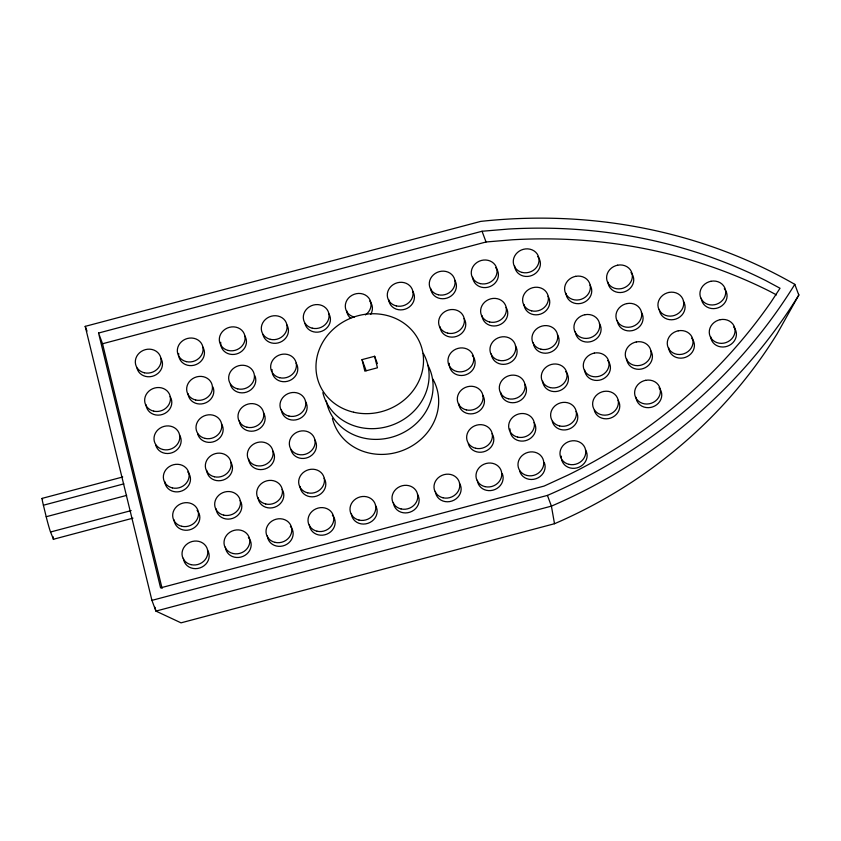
<?xml version="1.0" encoding="UTF-8"?>
<svg xmlns="http://www.w3.org/2000/svg" width="841" height="841" viewBox="0 0 841 841"><rect width="100%" height="100%" fill="white"/><g stroke="black" fill="none" stroke-linecap="round" stroke-linejoin="round"><path stroke-width="1.26" d="M85.225 326.361L480.726 221.393A513.578 465.84 -20.4 0 1 794.808 284.353L798.803 295.075L777.147 333.772A460.984 418.124 -20.4 0 1 554.503 523.722L181.036 622.845L155.911 611.092L151.927 600.369L85.225 326.361L87.001 331.123M98.555 333.036L482.051 231.254L508.385 229.057A502.708 455.98 -20.4 0 1 765.972 280.684L780.038 288.253L771.134 301.866A501.32 454.718 -20.4 0 1 568.243 474.965L544.095 486.077L160.578 587.859L98.555 333.036L102.539 343.759L162.092 588.395M102.539 343.759L486.045 241.987L512.369 239.78A502.708 455.98 -20.4 0 1 769.967 291.417L776.453 294.907M374.644 356.279L377.441 367.79L364.847 371.133L362.04 359.622L374.644 356.279L377.357 363.575M42.071 498.387L122.723 476.984M53.582 539.48L50.534 532.006A11.963 0.536 75.1 0 1 46.202 516.731L43.406 505.22L123.858 483.869M46.202 516.731L126.665 495.381M50.534 532.006L131.164 510.603M53.246 539.312L132.962 518.161M151.927 600.369L547.428 495.402A512.201 464.589 -20.4 0 0 794.808 284.353M798.593 294.224L798.803 295.075A512.201 464.589 -20.4 0 1 551.412 506.135L155.911 611.092L154.975 607.276M482.051 231.254L486.045 241.987M547.428 495.402L551.412 506.135L554.503 523.722M362.04 359.622L366.161 370.692M53.015 536.674L53.467 538.787M454.739 280.179A13.046 11.837 -20.4 0 1 447.265 297.998A13.046 11.837 -20.4 0 1 430.655 288.358M495.654 267.617A13.046 11.837 -20.4 0 1 490.177 286.508A13.046 11.837 -20.4 0 1 472.653 277.215M537.651 256.473A13.046 11.837 -20.4 0 1 532.164 275.364A13.046 11.837 -20.4 0 1 514.639 266.071M590.067 285.12A13.046 11.837 -20.4 0 1 582.592 302.939L580.711 303.443A13.046 11.837 -20.4 0 1 565.982 293.299M464.085 318.56A13.046 11.837 -20.4 0 1 456.61 336.379A13.046 11.837 -20.4 0 1 440.001 326.739M506.082 307.417A13.046 11.837 -20.4 0 1 498.597 325.236A13.046 11.837 -20.4 0 1 481.988 315.596M472.348 355.512A13.046 11.837 -20.4 0 1 465.946 374.75L464.064 375.254A13.046 11.837 -20.4 0 1 449.346 363.323M599.412 323.501A13.046 11.837 -20.4 0 1 591.927 341.32L590.046 341.814A13.046 11.837 -20.4 0 1 575.318 331.68M515.417 345.788A13.046 11.837 -20.4 0 1 507.943 363.606A13.046 11.837 -20.4 0 1 491.333 353.966M482.766 395.312A13.046 11.837 -20.4 0 1 475.291 413.131A13.046 11.837 -20.4 0 1 458.681 403.491M607.675 360.453A13.046 11.837 -20.4 0 1 601.273 379.69L599.391 380.195A13.046 11.837 -20.4 0 1 584.663 370.051M524.763 384.169A13.046 11.837 -20.4 0 1 517.289 401.987A13.046 11.837 -20.4 0 1 500.668 392.348M565.678 371.596A13.046 11.837 -20.4 0 1 560.19 390.497A13.046 11.837 -20.4 0 1 542.666 381.194M492.111 433.683A13.046 11.837 -20.4 0 1 485.541 451.165A13.046 11.837 -20.4 0 1 468.3 443.617M534.098 422.539A13.046 11.837 -20.4 0 1 527.538 440.011A13.046 11.837 -20.4 0 1 510.287 432.474M510.014 430.718A13.046 11.837 -20.4 0 1 510.024 428.931M585.441 449.777A13.046 11.837 -20.4 0 1 578.871 467.249A13.046 11.837 -20.4 0 1 561.63 459.701M561.346 457.946A13.046 11.837 -20.4 0 1 561.357 456.158M502.277 473.63A13.046 11.837 -20.4 0 1 493.036 490.166A13.046 11.837 -20.4 0 1 477.362 480.243M544.274 462.487A13.046 11.837 -20.4 0 1 535.969 478.739A13.046 11.837 -20.4 0 1 519.633 470.844M576.096 411.396A13.046 11.837 -20.4 0 1 569.536 428.868A13.046 11.837 -20.4 0 1 552.285 421.33M650.745 350.729A13.046 11.837 -20.4 0 1 643.27 368.547L641.378 369.052A13.046 11.837 -20.4 0 1 626.65 358.907M659.008 387.69A13.046 11.837 -20.4 0 1 652.605 406.928L650.724 407.422A13.046 11.837 -20.4 0 1 635.996 397.288M641.399 312.358A13.046 11.837 -20.4 0 1 633.925 330.177L632.043 330.671A13.046 11.837 -20.4 0 1 617.315 320.537M630.981 272.558A13.046 11.837 -20.4 0 1 624.579 291.795L622.697 292.3A13.046 11.837 -20.4 0 1 607.969 282.155M691.659 338.166A13.046 11.837 -20.4 0 1 685.257 357.404L683.376 357.909A13.046 11.837 -20.4 0 1 668.648 347.764M724.311 288.642A13.046 11.837 -20.4 0 1 717.909 307.88L716.027 308.384A13.046 11.837 -20.4 0 1 701.299 298.24M733.657 327.023A13.046 11.837 -20.4 0 1 727.255 346.261L725.373 346.755A13.046 11.837 -20.4 0 1 710.645 336.621M683.397 301.204A13.046 11.837 -20.4 0 1 675.922 319.033L674.04 319.527A13.046 11.837 -20.4 0 1 659.312 309.383M272.799 451.039A13.046 11.837 -20.4 0 1 265.314 468.858A13.046 11.837 -20.4 0 1 248.705 459.218M187.732 471.906A13.046 11.837 -20.4 0 1 182.245 490.797A13.046 11.837 -20.4 0 1 164.72 481.504M290.397 526.371A13.046 11.837 -20.4 0 1 284.91 545.262A13.046 11.837 -20.4 0 1 267.385 535.969M221.456 423.801A13.046 11.837 -20.4 0 1 214.897 441.283A13.046 11.837 -20.4 0 1 197.646 433.735M254.939 375.853A13.046 11.837 -20.4 0 1 246.634 392.106A13.046 11.837 -20.4 0 1 230.308 384.211M197.067 510.277A13.046 11.837 -20.4 0 1 191.58 529.178A13.046 11.837 -20.4 0 1 174.066 519.875M179.469 434.944A13.046 11.837 -20.4 0 1 171.995 452.763L170.103 453.267A13.046 11.837 -20.4 0 1 155.659 444.878M202.776 347.049A13.046 11.837 -20.4 0 1 196.216 364.521A13.046 11.837 -20.4 0 1 178.965 356.983M178.691 355.228A13.046 11.837 -20.4 0 1 178.702 353.441M160.789 358.192A13.046 11.837 -20.4 0 1 154.218 375.675A13.046 11.837 -20.4 0 1 136.978 368.127M248.41 537.515A13.046 11.837 -20.4 0 1 242.923 556.406A13.046 11.837 -20.4 0 1 225.399 547.113M263.454 412.658A13.046 11.837 -20.4 0 1 255.979 430.476A13.046 11.837 -20.4 0 1 239.37 420.836M282.134 489.409A13.046 11.837 -20.4 0 1 274.66 507.228A13.046 11.837 -20.4 0 1 258.05 497.588M207.485 550.077A13.046 11.837 -20.4 0 1 200.011 567.896A13.046 11.837 -20.4 0 1 183.401 558.256M212.952 386.997A13.046 11.837 -20.4 0 1 203.711 403.533A13.046 11.837 -20.4 0 1 188.027 393.609M244.773 335.906A13.046 11.837 -20.4 0 1 236.363 354.008A13.046 11.837 -20.4 0 1 220.699 342.298M240.148 500.553A13.046 11.837 -20.4 0 1 232.663 518.371A13.046 11.837 -20.4 0 1 216.053 508.731M170.124 396.574A13.046 11.837 -20.4 0 1 162.649 414.392A13.046 11.837 -20.4 0 1 146.04 404.752M332.395 515.218A13.046 11.837 -20.4 0 1 326.907 534.119A13.046 11.837 -20.4 0 1 309.383 524.816M324.132 478.266A13.046 11.837 -20.4 0 1 316.658 496.085A13.046 11.837 -20.4 0 1 300.048 486.445M296.106 363.133A13.046 11.837 -20.4 0 1 289.546 380.616A13.046 11.837 -20.4 0 1 272.295 373.068M272.021 371.312A13.046 11.837 -20.4 0 1 272.032 369.525M314.786 439.885A13.046 11.837 -20.4 0 1 308.226 457.367A13.046 11.837 -20.4 0 1 290.975 449.819M286.77 324.763A13.046 11.837 -20.4 0 1 280.2 342.234A13.046 11.837 -20.4 0 1 262.96 334.697M305.451 401.514A13.046 11.837 -20.4 0 1 297.977 419.333A13.046 11.837 -20.4 0 1 281.357 409.693M459.459 483.207A13.046 11.837 -20.4 0 1 451.974 501.026A13.046 11.837 -20.4 0 1 435.365 491.386M417.462 494.35A13.046 11.837 -20.4 0 1 409.988 512.169A13.046 11.837 -20.4 0 1 393.367 502.529M375.464 505.494A13.046 11.837 -20.4 0 1 367.99 523.312A13.046 11.837 -20.4 0 1 351.38 513.672M328.757 313.619A13.046 11.837 -20.4 0 1 322.198 331.091A13.046 11.837 -20.4 0 1 304.947 323.554M412.752 291.322A13.046 11.837 -20.4 0 1 405.267 309.141A13.046 11.837 -20.4 0 1 388.658 299.501M354.313 317.057A13.046 11.837 -20.4 0 1 347.049 300.037A13.046 11.837 -20.4 0 1 367.012 296.169A13.046 11.837 -20.4 0 1 365.393 314.912M369.672 301.057A13.046 11.837 -20.4 0 1 370.681 314.439M350.708 318.308A13.046 11.837 -20.4 0 1 346.671 310.655M548.069 296.263A13.046 11.837 -20.4 0 1 540.595 314.082A13.046 11.837 -20.4 0 1 523.985 304.442M618.093 400.253A13.046 11.837 -20.4 0 1 610.608 418.072L608.726 418.566A13.046 11.837 -20.4 0 1 594.282 410.187M432.842 379.039A54.36 49.314 -20.4 0 1 403.07 450.313A54.36 49.314 -20.4 0 1 332.416 418.397M557.415 334.644A13.046 11.837 -20.4 0 1 549.94 352.463A13.046 11.837 -20.4 0 1 533.32 342.823M230.802 462.182A13.046 11.837 -20.4 0 1 223.328 480.001A13.046 11.837 -20.4 0 1 206.718 470.361M423.265 353.304A54.36 49.314 -20.4 0 1 393.493 424.568A54.36 49.314 -20.4 0 1 322.839 392.652M427.859 365.11A54.36 49.314 -20.4 0 1 395.564 436.006A54.36 49.314 -20.4 0 1 326.308 400.957M43.406 505.22A11.963 0.536 75.1 0 1 42.586 499.386M575.643 276.332L573.762 276.836A13.046 11.837 -20.4 0 0 564.9 291.406A13.046 11.837 -20.4 0 0 579.354 299.795L581.236 299.291A13.046 11.837 -20.4 0 0 590.098 284.721A13.046 11.837 -20.4 0 0 575.643 276.332M617.641 265.188L615.759 265.693A13.046 11.837 -20.4 0 0 606.897 280.263A13.046 11.837 -20.4 0 0 621.341 288.652L623.223 288.148A13.046 11.837 -20.4 0 0 632.085 273.577A13.046 11.837 -20.4 0 0 617.641 265.188M584.989 314.713L583.107 315.207A13.046 11.837 -20.4 0 0 574.235 329.788A13.046 11.837 -20.4 0 0 588.689 338.166L590.571 337.672A13.046 11.837 -20.4 0 0 599.433 323.102A13.046 11.837 -20.4 0 0 584.989 314.713M626.976 303.569L625.094 304.064A13.046 11.837 -20.4 0 0 616.232 318.634A13.046 11.837 -20.4 0 0 630.687 327.023L632.569 326.529A13.046 11.837 -20.4 0 0 641.431 311.948A13.046 11.837 -20.4 0 0 626.976 303.569M668.973 292.416L667.092 292.92A13.046 11.837 -20.4 0 0 658.23 307.491A13.046 11.837 -20.4 0 0 672.684 315.88L674.566 315.386A13.046 11.837 -20.4 0 0 683.428 300.805A13.046 11.837 -20.4 0 0 668.973 292.416M710.971 281.272L709.089 281.777A13.046 11.837 -20.4 0 0 700.227 296.347A13.046 11.837 -20.4 0 0 714.671 304.736L716.553 304.232A13.046 11.837 -20.4 0 0 725.415 289.661A13.046 11.837 -20.4 0 0 710.971 281.272M594.324 353.083L592.442 353.588A13.046 11.837 -20.4 0 0 583.58 368.158A13.046 11.837 -20.4 0 0 598.035 376.547L599.917 376.043A13.046 11.837 -20.4 0 0 608.779 361.472A13.046 11.837 -20.4 0 0 594.324 353.083M636.322 341.94L634.44 342.445A13.046 11.837 -20.4 0 0 625.578 357.015A13.046 11.837 -20.4 0 0 640.022 365.404L641.914 364.899A13.046 11.837 -20.4 0 0 650.776 350.329A13.046 11.837 -20.4 0 0 636.322 341.94M678.319 330.797L676.427 331.291A13.046 11.837 -20.4 0 0 667.565 345.872A13.046 11.837 -20.4 0 0 682.019 354.261L683.901 353.756A13.046 11.837 -20.4 0 0 692.763 339.186A13.046 11.837 -20.4 0 0 678.319 330.797M720.306 319.654L718.424 320.148A13.046 11.837 -20.4 0 0 709.562 334.729A13.046 11.837 -20.4 0 0 724.017 343.107L725.899 342.613A13.046 11.837 -20.4 0 0 734.761 328.043A13.046 11.837 -20.4 0 0 720.306 319.654M603.67 391.464L601.788 391.959A13.046 11.837 -20.4 0 0 592.926 406.539A13.046 11.837 -20.4 0 0 607.37 414.918L609.252 414.424A13.046 11.837 -20.4 0 0 618.114 399.853A13.046 11.837 -20.4 0 0 603.67 391.464M645.657 380.321L643.775 380.815A13.046 11.837 -20.4 0 0 634.913 395.386A13.046 11.837 -20.4 0 0 649.368 403.775L651.249 403.281A13.046 11.837 -20.4 0 0 660.111 388.7A13.046 11.837 -20.4 0 0 645.657 380.321M353.609 412.216A54.36 49.314 -20.4 0 0 422.235 349.772A54.36 49.314 -20.4 0 0 333.383 329.125A54.36 49.314 -20.4 0 0 353.609 412.216M438.298 294.77A13.046 11.837 -20.4 0 0 454.771 279.78A13.046 11.837 -20.4 0 0 433.451 274.828A13.046 11.837 -20.4 0 0 438.298 294.77M447.643 333.141A13.046 11.837 -20.4 0 0 464.116 318.161A13.046 11.837 -20.4 0 0 442.786 313.199A13.046 11.837 -20.4 0 0 447.643 333.141M456.989 371.522A13.046 11.837 -20.4 0 0 473.451 356.531A13.046 11.837 -20.4 0 0 452.132 351.58A13.046 11.837 -20.4 0 0 456.989 371.522M466.324 409.893A13.046 11.837 -20.4 0 0 482.797 394.913A13.046 11.837 -20.4 0 0 461.467 389.951A13.046 11.837 -20.4 0 0 466.324 409.893M559.654 425.977A13.046 11.837 -20.4 0 0 576.127 410.997A13.046 11.837 -20.4 0 0 554.797 406.035A13.046 11.837 -20.4 0 0 559.654 425.977M475.67 448.274A13.046 11.837 -20.4 0 0 492.132 433.283A13.046 11.837 -20.4 0 0 470.813 428.332A13.046 11.837 -20.4 0 0 475.67 448.274M485.005 486.645A13.046 11.837 -20.4 0 0 501.478 471.664A13.046 11.837 -20.4 0 0 480.158 466.702A13.046 11.837 -20.4 0 0 485.005 486.645M480.295 283.617A13.046 11.837 -20.4 0 0 496.768 268.636A13.046 11.837 -20.4 0 0 475.438 263.675A13.046 11.837 -20.4 0 0 480.295 283.617M522.293 272.473A13.046 11.837 -20.4 0 0 538.755 257.493A13.046 11.837 -20.4 0 0 517.436 252.531A13.046 11.837 -20.4 0 0 522.293 272.473M489.641 321.998A13.046 11.837 -20.4 0 0 506.103 307.007A13.046 11.837 -20.4 0 0 484.784 302.056A13.046 11.837 -20.4 0 0 489.641 321.998M531.628 310.855A13.046 11.837 -20.4 0 0 548.101 295.864A13.046 11.837 -20.4 0 0 526.781 290.912A13.046 11.837 -20.4 0 0 531.628 310.855M498.976 360.369A13.046 11.837 -20.4 0 0 515.449 345.388A13.046 11.837 -20.4 0 0 494.119 340.437A13.046 11.837 -20.4 0 0 498.976 360.369M540.973 349.225A13.046 11.837 -20.4 0 0 557.446 334.245A13.046 11.837 -20.4 0 0 536.116 329.283A13.046 11.837 -20.4 0 0 540.973 349.225M508.321 398.75A13.046 11.837 -20.4 0 0 524.795 383.759A13.046 11.837 -20.4 0 0 503.465 378.807A13.046 11.837 -20.4 0 0 508.321 398.75M550.308 387.606A13.046 11.837 -20.4 0 0 566.781 372.616A13.046 11.837 -20.4 0 0 545.462 367.664A13.046 11.837 -20.4 0 0 550.308 387.606M517.657 437.12A13.046 11.837 -20.4 0 0 534.13 422.14A13.046 11.837 -20.4 0 0 512.81 417.189A13.046 11.837 -20.4 0 0 517.657 437.12M527.002 475.501A13.046 11.837 -20.4 0 0 543.475 460.511A13.046 11.837 -20.4 0 0 522.145 455.559A13.046 11.837 -20.4 0 0 527.002 475.501M569 464.358A13.046 11.837 -20.4 0 0 585.462 449.367A13.046 11.837 -20.4 0 0 564.143 444.416A13.046 11.837 -20.4 0 0 569 464.358M195.68 400.011A13.046 11.837 -20.4 0 0 212.153 385.031A13.046 11.837 -20.4 0 0 190.823 380.069A13.046 11.837 -20.4 0 0 195.68 400.011M214.36 476.763A13.046 11.837 -20.4 0 0 230.833 461.783A13.046 11.837 -20.4 0 0 209.504 456.821A13.046 11.837 -20.4 0 0 214.36 476.763M275.039 542.371A13.046 11.837 -20.4 0 0 291.512 527.381A13.046 11.837 -20.4 0 0 270.182 522.429A13.046 11.837 -20.4 0 0 275.039 542.371M205.015 438.392A13.046 11.837 -20.4 0 0 221.488 423.401A13.046 11.837 -20.4 0 0 200.169 418.45A13.046 11.837 -20.4 0 0 205.015 438.392M247.012 427.239A13.046 11.837 -20.4 0 0 263.485 412.258A13.046 11.837 -20.4 0 0 242.155 407.296A13.046 11.837 -20.4 0 0 247.012 427.239M237.677 388.868A13.046 11.837 -20.4 0 0 254.14 373.877A13.046 11.837 -20.4 0 0 232.82 368.926A13.046 11.837 -20.4 0 0 237.677 388.868M172.363 487.906A13.046 11.837 -20.4 0 0 188.836 472.926A13.046 11.837 -20.4 0 0 167.517 467.964A13.046 11.837 -20.4 0 0 172.363 487.906M265.693 503.99A13.046 11.837 -20.4 0 0 282.166 489.01A13.046 11.837 -20.4 0 0 260.847 484.059A13.046 11.837 -20.4 0 0 265.693 503.99M181.709 526.287A13.046 11.837 -20.4 0 0 198.182 511.296A13.046 11.837 -20.4 0 0 176.852 506.345A13.046 11.837 -20.4 0 0 181.709 526.287M163.028 449.536A13.046 11.837 -20.4 0 0 179.501 434.545A13.046 11.837 -20.4 0 0 158.171 429.593A13.046 11.837 -20.4 0 0 163.028 449.536M233.041 553.515A13.046 11.837 -20.4 0 0 249.514 538.534A13.046 11.837 -20.4 0 0 228.184 533.572A13.046 11.837 -20.4 0 0 233.041 553.515M186.334 361.63A13.046 11.837 -20.4 0 0 202.807 346.65A13.046 11.837 -20.4 0 0 181.488 341.698A13.046 11.837 -20.4 0 0 186.334 361.63M144.347 372.784A13.046 11.837 -20.4 0 0 160.81 357.793A13.046 11.837 -20.4 0 0 139.49 352.842A13.046 11.837 -20.4 0 0 144.347 372.784M191.044 564.658A13.046 11.837 -20.4 0 0 207.517 549.678A13.046 11.837 -20.4 0 0 186.197 544.716A13.046 11.837 -20.4 0 0 191.044 564.658M228.332 350.487A13.046 11.837 -20.4 0 0 244.805 335.506A13.046 11.837 -20.4 0 0 223.475 330.545A13.046 11.837 -20.4 0 0 228.332 350.487M256.358 465.62A13.046 11.837 -20.4 0 0 272.82 450.629A13.046 11.837 -20.4 0 0 251.501 445.677A13.046 11.837 -20.4 0 0 256.358 465.62M223.706 515.144A13.046 11.837 -20.4 0 0 240.169 500.153A13.046 11.837 -20.4 0 0 218.849 495.202A13.046 11.837 -20.4 0 0 223.706 515.144M153.682 411.154A13.046 11.837 -20.4 0 0 170.155 396.174A13.046 11.837 -20.4 0 0 148.825 391.212A13.046 11.837 -20.4 0 0 153.682 411.154M317.036 531.228A13.046 11.837 -20.4 0 0 333.499 516.237A13.046 11.837 -20.4 0 0 312.179 511.286A13.046 11.837 -20.4 0 0 317.036 531.228M279.664 377.725A13.046 11.837 -20.4 0 0 296.137 362.734A13.046 11.837 -20.4 0 0 274.818 357.782A13.046 11.837 -20.4 0 0 279.664 377.725M307.69 492.847A13.046 11.837 -20.4 0 0 324.163 477.867A13.046 11.837 -20.4 0 0 302.834 472.905A13.046 11.837 -20.4 0 0 307.69 492.847M270.329 339.344A13.046 11.837 -20.4 0 0 286.792 324.363A13.046 11.837 -20.4 0 0 265.472 319.401A13.046 11.837 -20.4 0 0 270.329 339.344M289.01 416.095A13.046 11.837 -20.4 0 0 305.483 401.115A13.046 11.837 -20.4 0 0 284.153 396.153A13.046 11.837 -20.4 0 0 289.01 416.095M298.345 454.476A13.046 11.837 -20.4 0 0 314.818 439.486A13.046 11.837 -20.4 0 0 293.498 434.534A13.046 11.837 -20.4 0 0 298.345 454.476M443.018 497.788A13.046 11.837 -20.4 0 0 459.48 482.808A13.046 11.837 -20.4 0 0 438.161 477.846A13.046 11.837 -20.4 0 0 443.018 497.788M401.02 508.931A13.046 11.837 -20.4 0 0 417.493 493.951A13.046 11.837 -20.4 0 0 396.164 488.999A13.046 11.837 -20.4 0 0 401.02 508.931M359.023 520.085A13.046 11.837 -20.4 0 0 375.496 505.094A13.046 11.837 -20.4 0 0 354.166 500.143A13.046 11.837 -20.4 0 0 359.023 520.085M396.311 305.914A13.046 11.837 -20.4 0 0 412.773 290.923A13.046 11.837 -20.4 0 0 391.454 285.972A13.046 11.837 -20.4 0 0 396.311 305.914M312.316 328.2A13.046 11.837 -20.4 0 0 328.789 313.209A13.046 11.837 -20.4 0 0 307.47 308.258A13.046 11.837 -20.4 0 0 312.316 328.2"/></g></svg>
